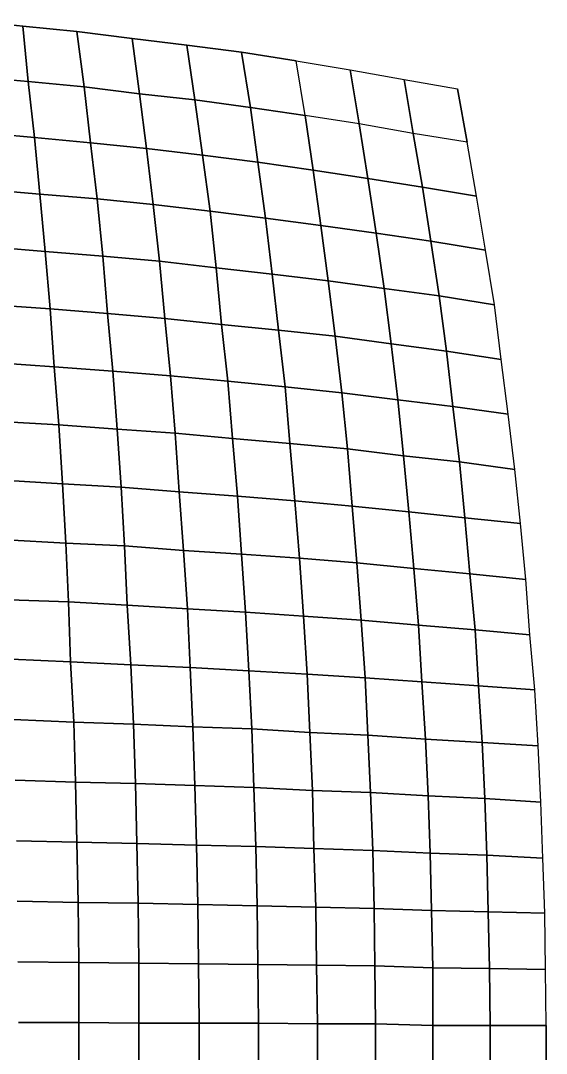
# Model space of a CAD drawing. Extents: x -15.4 to 15.4, y -15.4 to 15.4.
# Drawn here: x 7.73 to 15.42, y 0 to 15.12 of the extents above; entities that cross this region are included whole.
import ezdxf

# ---------------------------------------------------------------- set-up
doc = ezdxf.new("R2010")
doc.units = 0

msp = doc.modelspace()

# ---------------------------------------------------------------- linework, layer by layer
at = {"layer": 'Polylines'}
for p, q in [((7.76, 15.04, 30.64), (6.94, 15.12, 30.79)), ((6.94, 15.12, 30.79), (7.76, 15.04, 30.64)), ((8.55, 14.96, 30.46), (7.76, 15.04, 30.64)), ((7.76, 15.04, 30.64), (7.84, 14.23, 31)), ((7.84, 14.23, 31), (7.76, 15.04, 30.64)), ((7.76, 15.04, 30.64), (7.84, 14.23, 31)), ((7.76, 15.04, 30.64), (8.55, 14.96, 30.46)), ((9.36, 14.86, 30.27), (8.55, 14.96, 30.46)), ((8.55, 14.96, 30.46), (8.66, 14.15, 30.82)), ((8.66, 14.15, 30.82), (8.55, 14.96, 30.46)), ((8.66, 14.15, 30.82), (8.55, 14.96, 30.46)), ((8.55, 14.96, 30.46), (9.36, 14.86, 30.27)), ((10.16, 14.76, 30.06), (9.36, 14.86, 30.27)), ((9.36, 14.86, 30.27), (9.47, 14.05, 30.62)), ((9.47, 14.05, 30.62), (9.36, 14.86, 30.27)), ((9.36, 14.86, 30.27), (9.47, 14.05, 30.62)), ((9.36, 14.86, 30.27), (10.16, 14.76, 30.06)), ((10.96, 14.66, 29.84), (10.16, 14.76, 30.06)), ((10.16, 14.76, 30.06), (10.28, 13.96, 30.4)), ((10.28, 13.96, 30.4), (10.16, 14.76, 30.06)), ((10.28, 13.96, 30.4), (10.16, 14.76, 30.06)), ((10.16, 14.76, 30.06), (10.96, 14.66, 29.84)), ((11.76, 14.53, 29.6), (10.96, 14.66, 29.84)), ((10.96, 14.66, 29.84), (11.09, 13.85, 30.17)), ((11.09, 13.85, 30.17), (10.96, 14.66, 29.84)), ((10.96, 14.66, 29.84), (11.09, 13.85, 30.17)), ((10.96, 14.66, 29.84), (11.76, 14.53, 29.6)), ((11.89, 13.73, 29.91), (11.76, 14.53, 29.6)), ((11.76, 14.53, 29.6), (12.55, 14.4, 29.33)), ((11.89, 13.73, 29.91), (11.76, 14.53, 29.6)), ((11.89, 13.73, 29.91), (11.76, 14.53, 29.6)), ((11.76, 14.53, 29.6), (12.55, 14.4, 29.33)), ((12.68, 13.61, 29.65), (12.55, 14.4, 29.33)), ((12.55, 14.4, 29.33), (13.34, 14.26, 29.04)), ((12.55, 14.4, 29.33), (12.68, 13.61, 29.65)), ((12.55, 14.4, 29.33), (12.68, 13.61, 29.65)), ((12.55, 14.4, 29.33), (13.34, 14.26, 29.04)), ((7.02, 14.3, 31.16), (7.84, 14.23, 31)), ((7.84, 14.23, 31), (7.02, 14.3, 31.16)), ((7.84, 14.23, 31), (7.02, 14.3, 31.16)), ((7.84, 14.23, 31), (8.66, 14.15, 30.82)), ((7.93, 13.41, 31.34), (7.84, 14.23, 31)), ((8.66, 14.15, 30.82), (7.84, 14.23, 31)), ((7.84, 14.23, 31), (7.93, 13.41, 31.34)), ((7.84, 14.23, 31), (7.93, 13.41, 31.34)), ((8.66, 14.15, 30.82), (7.84, 14.23, 31)), ((13.47, 13.47, 29.36), (13.34, 14.26, 29.04)), ((13.34, 14.26, 29.04), (14.12, 14.12, 28.75)), ((13.34, 14.26, 29.04), (13.47, 13.47, 29.36)), ((13.34, 14.26, 29.04), (13.47, 13.47, 29.36)), ((13.34, 14.26, 29.04), (14.12, 14.12, 28.75)), ((8.66, 14.15, 30.82), (9.47, 14.05, 30.62)), ((8.75, 13.33, 31.16), (8.66, 14.15, 30.82)), ((9.47, 14.05, 30.62), (8.66, 14.15, 30.82)), ((8.66, 14.15, 30.82), (8.75, 13.33, 31.16)), ((8.75, 13.33, 31.16), (8.66, 14.15, 30.82)), ((9.47, 14.05, 30.62), (8.66, 14.15, 30.82)), ((14.12, 14.12, 28.75), (14.26, 13.34, 29.04)), ((14.26, 13.34, 29.04), (14.12, 14.12, 28.75)), ((9.47, 14.05, 30.62), (10.28, 13.96, 30.4)), ((9.57, 13.25, 30.96), (9.47, 14.05, 30.62)), ((10.28, 13.96, 30.4), (9.47, 14.05, 30.62)), ((9.47, 14.05, 30.62), (9.57, 13.25, 30.96)), ((9.47, 14.05, 30.62), (9.57, 13.25, 30.96)), ((10.28, 13.96, 30.4), (9.47, 14.05, 30.62)), ((10.28, 13.96, 30.4), (11.09, 13.85, 30.17)), ((10.39, 13.15, 30.73), (10.28, 13.96, 30.4)), ((11.09, 13.85, 30.17), (10.28, 13.96, 30.4)), ((10.28, 13.96, 30.4), (10.39, 13.15, 30.73)), ((10.39, 13.15, 30.73), (10.28, 13.96, 30.4)), ((11.09, 13.85, 30.17), (10.28, 13.96, 30.4)), ((11.09, 13.85, 30.17), (11.89, 13.73, 29.91)), ((11.2, 13.05, 30.49), (11.09, 13.85, 30.17)), ((11.89, 13.73, 29.91), (11.09, 13.85, 30.17)), ((11.09, 13.85, 30.17), (11.2, 13.05, 30.49)), ((11.09, 13.85, 30.17), (11.2, 13.05, 30.49)), ((11.89, 13.73, 29.91), (11.09, 13.85, 30.17)), ((12.68, 13.61, 29.65), (11.89, 13.73, 29.91)), ((12.01, 12.93, 30.22), (11.89, 13.73, 29.91)), ((12.68, 13.61, 29.65), (11.89, 13.73, 29.91)), ((11.89, 13.73, 29.91), (12.01, 12.93, 30.22)), ((12.01, 12.93, 30.22), (11.89, 13.73, 29.91)), ((12.68, 13.61, 29.65), (11.89, 13.73, 29.91)), ((13.47, 13.47, 29.36), (12.68, 13.61, 29.65)), ((12.81, 12.81, 29.94), (12.68, 13.61, 29.65)), ((13.47, 13.47, 29.36), (12.68, 13.61, 29.65)), ((12.68, 13.61, 29.65), (12.81, 12.81, 29.94)), ((12.68, 13.61, 29.65), (12.81, 12.81, 29.94)), ((13.47, 13.47, 29.36), (12.68, 13.61, 29.65)), ((7.1, 13.48, 31.51), (7.93, 13.41, 31.34)), ((7.93, 13.41, 31.34), (7.1, 13.48, 31.51)), ((7.93, 13.41, 31.34), (7.1, 13.48, 31.51)), ((14.26, 13.34, 29.04), (13.47, 13.47, 29.36)), ((13.61, 12.68, 29.65), (13.47, 13.47, 29.36)), ((14.26, 13.34, 29.04), (13.47, 13.47, 29.36)), ((13.47, 13.47, 29.36), (13.61, 12.68, 29.65)), ((13.47, 13.47, 29.36), (13.61, 12.68, 29.65)), ((14.26, 13.34, 29.04), (13.47, 13.47, 29.36)), ((7.93, 13.41, 31.34), (8.75, 13.33, 31.16)), ((8.75, 13.33, 31.16), (7.93, 13.41, 31.34)), ((7.93, 13.41, 31.34), (8.01, 12.58, 31.66)), ((8.01, 12.58, 31.66), (7.93, 13.41, 31.34)), ((7.93, 13.41, 31.34), (8.01, 12.58, 31.66)), ((8.75, 13.33, 31.16), (7.93, 13.41, 31.34)), ((8.75, 13.33, 31.16), (9.57, 13.25, 30.96)), ((9.57, 13.25, 30.96), (8.75, 13.33, 31.16)), ((8.75, 13.33, 31.16), (8.85, 12.51, 31.47)), ((8.85, 12.51, 31.47), (8.75, 13.33, 31.16)), ((8.85, 12.51, 31.47), (8.75, 13.33, 31.16)), ((9.57, 13.25, 30.96), (8.75, 13.33, 31.16)), ((14.4, 12.55, 29.33), (14.26, 13.34, 29.04)), ((14.4, 12.55, 29.33), (14.26, 13.34, 29.04)), ((9.57, 13.25, 30.96), (10.39, 13.15, 30.73)), ((10.39, 13.15, 30.73), (9.57, 13.25, 30.96)), ((9.57, 13.25, 30.96), (9.67, 12.43, 31.26)), ((9.67, 12.43, 31.26), (9.57, 13.25, 30.96)), ((9.57, 13.25, 30.96), (9.67, 12.43, 31.26)), ((10.39, 13.15, 30.73), (9.57, 13.25, 30.96)), ((10.39, 13.15, 30.73), (11.2, 13.05, 30.49)), ((11.2, 13.05, 30.49), (10.39, 13.15, 30.73)), ((10.39, 13.15, 30.73), (10.5, 12.33, 31.03)), ((10.5, 12.33, 31.03), (10.39, 13.15, 30.73)), ((10.5, 12.33, 31.03), (10.39, 13.15, 30.73)), ((11.2, 13.05, 30.49), (10.39, 13.15, 30.73)), ((11.2, 13.05, 30.49), (12.01, 12.93, 30.22)), ((12.01, 12.93, 30.22), (11.2, 13.05, 30.49)), ((11.2, 13.05, 30.49), (11.31, 12.23, 30.78)), ((11.31, 12.23, 30.78), (11.2, 13.05, 30.49)), ((11.2, 13.05, 30.49), (11.31, 12.23, 30.78)), ((12.01, 12.93, 30.22), (11.2, 13.05, 30.49)), ((12.01, 12.93, 30.22), (12.81, 12.81, 29.94)), ((12.81, 12.81, 29.94), (12.01, 12.93, 30.22)), ((12.01, 12.93, 30.22), (12.12, 12.12, 30.52)), ((12.12, 12.12, 30.52), (12.01, 12.93, 30.22)), ((12.12, 12.12, 30.52), (12.01, 12.93, 30.22)), ((12.81, 12.81, 29.94), (12.01, 12.93, 30.22)), ((12.81, 12.81, 29.94), (13.61, 12.68, 29.65)), ((13.61, 12.68, 29.65), (12.81, 12.81, 29.94)), ((12.81, 12.81, 29.94), (12.93, 12.01, 30.22)), ((12.93, 12.01, 30.22), (12.81, 12.81, 29.94)), ((12.81, 12.81, 29.94), (12.93, 12.01, 30.22)), ((13.61, 12.68, 29.65), (12.81, 12.81, 29.94)), ((7.18, 12.65, 31.84), (8.01, 12.58, 31.66)), ((8.01, 12.58, 31.66), (7.18, 12.65, 31.84)), ((7.18, 12.65, 31.84), (8.01, 12.58, 31.66)), ((8.01, 12.58, 31.66), (8.85, 12.51, 31.47)), ((8.09, 11.74, 31.96), (8.01, 12.58, 31.66)), ((8.85, 12.51, 31.47), (8.01, 12.58, 31.66)), ((8.01, 12.58, 31.66), (8.09, 11.74, 31.96)), ((8.01, 12.58, 31.66), (8.09, 11.74, 31.96)), ((8.01, 12.58, 31.66), (8.85, 12.51, 31.47)), ((13.61, 12.68, 29.65), (14.4, 12.55, 29.33)), ((14.4, 12.55, 29.33), (13.61, 12.68, 29.65)), ((13.61, 12.68, 29.65), (13.73, 11.89, 29.91)), ((13.73, 11.89, 29.91), (13.61, 12.68, 29.65)), ((13.61, 12.68, 29.65), (13.73, 11.89, 29.91)), ((14.4, 12.55, 29.33), (13.61, 12.68, 29.65)), ((14.53, 11.76, 29.6), (14.4, 12.55, 29.33)), ((14.53, 11.76, 29.6), (14.4, 12.55, 29.33)), ((8.85, 12.51, 31.47), (9.67, 12.43, 31.26)), ((8.93, 11.67, 31.77), (8.85, 12.51, 31.47)), ((9.67, 12.43, 31.26), (8.85, 12.51, 31.47)), ((8.85, 12.51, 31.47), (8.93, 11.67, 31.77)), ((8.93, 11.67, 31.77), (8.85, 12.51, 31.47)), ((8.85, 12.51, 31.47), (9.67, 12.43, 31.26)), ((9.67, 12.43, 31.26), (10.5, 12.33, 31.03)), ((9.76, 11.6, 31.55), (9.67, 12.43, 31.26)), ((10.5, 12.33, 31.03), (9.67, 12.43, 31.26)), ((9.67, 12.43, 31.26), (9.76, 11.6, 31.55)), ((9.67, 12.43, 31.26), (9.76, 11.6, 31.55)), ((9.67, 12.43, 31.26), (10.5, 12.33, 31.03)), ((10.5, 12.33, 31.03), (11.31, 12.23, 30.78)), ((10.59, 11.5, 31.31), (10.5, 12.33, 31.03)), ((11.31, 12.23, 30.78), (10.5, 12.33, 31.03)), ((10.5, 12.33, 31.03), (10.59, 11.5, 31.31)), ((10.59, 11.5, 31.31), (10.5, 12.33, 31.03)), ((10.5, 12.33, 31.03), (11.31, 12.23, 30.78)), ((11.31, 12.23, 30.78), (12.12, 12.12, 30.52)), ((11.41, 11.41, 31.06), (11.31, 12.23, 30.78)), ((12.12, 12.12, 30.52), (11.31, 12.23, 30.78)), ((11.31, 12.23, 30.78), (11.41, 11.41, 31.06)), ((11.31, 12.23, 30.78), (11.41, 11.41, 31.06)), ((11.31, 12.23, 30.78), (12.12, 12.12, 30.52)), ((12.12, 12.12, 30.52), (12.93, 12.01, 30.22)), ((12.23, 11.31, 30.78), (12.12, 12.12, 30.52)), ((12.93, 12.01, 30.22), (12.12, 12.12, 30.52)), ((12.12, 12.12, 30.52), (12.23, 11.31, 30.78)), ((12.23, 11.31, 30.78), (12.12, 12.12, 30.52)), ((12.12, 12.12, 30.52), (12.93, 12.01, 30.22)), ((12.93, 12.01, 30.22), (13.73, 11.89, 29.91)), ((13.05, 11.2, 30.49), (12.93, 12.01, 30.22)), ((13.73, 11.89, 29.91), (12.93, 12.01, 30.22)), ((12.93, 12.01, 30.22), (13.05, 11.2, 30.49)), ((12.93, 12.01, 30.22), (13.05, 11.2, 30.49)), ((12.93, 12.01, 30.22), (13.73, 11.89, 29.91)), ((7.25, 11.81, 32.14), (8.09, 11.74, 31.96)), ((8.09, 11.74, 31.96), (7.25, 11.81, 32.14)), ((8.09, 11.74, 31.96), (7.25, 11.81, 32.14)), ((13.73, 11.89, 29.91), (14.53, 11.76, 29.6)), ((13.85, 11.09, 30.17), (13.73, 11.89, 29.91)), ((14.53, 11.76, 29.6), (13.73, 11.89, 29.91)), ((13.73, 11.89, 29.91), (13.85, 11.09, 30.17)), ((13.73, 11.89, 29.91), (13.85, 11.09, 30.17)), ((13.73, 11.89, 29.91), (14.53, 11.76, 29.6)), ((8.09, 11.74, 31.96), (8.93, 11.67, 31.77)), ((8.93, 11.67, 31.77), (8.09, 11.74, 31.96)), ((8.09, 11.74, 31.96), (8.16, 10.9, 32.25)), ((8.16, 10.9, 32.25), (8.09, 11.74, 31.96)), ((8.09, 11.74, 31.96), (8.16, 10.9, 32.25)), ((8.93, 11.67, 31.77), (8.09, 11.74, 31.96)), ((8.93, 11.67, 31.77), (9.76, 11.6, 31.55)), ((9.76, 11.6, 31.55), (8.93, 11.67, 31.77)), ((8.93, 11.67, 31.77), (9, 10.83, 32.04)), ((9, 10.83, 32.04), (8.93, 11.67, 31.77)), ((9, 10.83, 32.04), (8.93, 11.67, 31.77)), ((9.76, 11.6, 31.55), (8.93, 11.67, 31.77)), ((14.66, 10.96, 29.84), (14.53, 11.76, 29.6)), ((14.66, 10.96, 29.84), (14.53, 11.76, 29.6)), ((9.76, 11.6, 31.55), (10.59, 11.5, 31.31)), ((10.59, 11.5, 31.31), (9.76, 11.6, 31.55)), ((9.76, 11.6, 31.55), (9.84, 10.76, 31.82)), ((9.84, 10.76, 31.82), (9.76, 11.6, 31.55)), ((9.76, 11.6, 31.55), (9.84, 10.76, 31.82)), ((10.59, 11.5, 31.31), (9.76, 11.6, 31.55)), ((10.59, 11.5, 31.31), (11.41, 11.41, 31.06)), ((11.41, 11.41, 31.06), (10.59, 11.5, 31.31)), ((10.59, 11.5, 31.31), (10.67, 10.67, 31.57)), ((10.67, 10.67, 31.57), (10.59, 11.5, 31.31)), ((10.67, 10.67, 31.57), (10.59, 11.5, 31.31)), ((11.41, 11.41, 31.06), (10.59, 11.5, 31.31)), ((11.41, 11.41, 31.06), (12.23, 11.31, 30.78)), ((12.23, 11.31, 30.78), (11.41, 11.41, 31.06)), ((11.41, 11.41, 31.06), (11.5, 10.59, 31.31)), ((11.5, 10.59, 31.31), (11.41, 11.41, 31.06)), ((11.41, 11.41, 31.06), (11.5, 10.59, 31.31)), ((12.23, 11.31, 30.78), (11.41, 11.41, 31.06)), ((12.23, 11.31, 30.78), (13.05, 11.2, 30.49)), ((13.05, 11.2, 30.49), (12.23, 11.31, 30.78)), ((12.23, 11.31, 30.78), (12.33, 10.5, 31.03)), ((12.33, 10.5, 31.03), (12.23, 11.31, 30.78)), ((12.33, 10.5, 31.03), (12.23, 11.31, 30.78)), ((13.05, 11.2, 30.49), (12.23, 11.31, 30.78)), ((13.05, 11.2, 30.49), (13.85, 11.09, 30.17)), ((13.85, 11.09, 30.17), (13.05, 11.2, 30.49)), ((13.05, 11.2, 30.49), (13.15, 10.39, 30.73)), ((13.15, 10.39, 30.73), (13.05, 11.2, 30.49)), ((13.05, 11.2, 30.49), (13.15, 10.39, 30.73)), ((13.85, 11.09, 30.17), (13.05, 11.2, 30.49)), ((13.85, 11.09, 30.17), (14.66, 10.96, 29.84)), ((14.66, 10.96, 29.84), (13.85, 11.09, 30.17)), ((13.85, 11.09, 30.17), (13.96, 10.28, 30.4)), ((13.96, 10.28, 30.4), (13.85, 11.09, 30.17)), ((13.85, 11.09, 30.17), (13.96, 10.28, 30.4)), ((14.66, 10.96, 29.84), (13.85, 11.09, 30.17)), ((7.31, 10.96, 32.42), (8.16, 10.9, 32.25)), ((8.16, 10.9, 32.25), (7.31, 10.96, 32.42)), ((7.31, 10.96, 32.42), (8.16, 10.9, 32.25)), ((8.16, 10.9, 32.25), (9, 10.83, 32.04)), ((9, 10.83, 32.04), (8.16, 10.9, 32.25)), ((8.16, 10.9, 32.25), (8.22, 10.05, 32.5)), ((8.22, 10.05, 32.5), (8.16, 10.9, 32.25)), ((8.16, 10.9, 32.25), (8.22, 10.05, 32.5)), ((8.16, 10.9, 32.25), (9, 10.83, 32.04)), ((14.76, 10.16, 30.06), (14.66, 10.96, 29.84)), ((14.76, 10.16, 30.06), (14.66, 10.96, 29.84)), ((9, 10.83, 32.04), (9.84, 10.76, 31.82)), ((9.84, 10.76, 31.82), (9, 10.83, 32.04)), ((9, 10.83, 32.04), (9.08, 9.99, 32.3)), ((9.08, 9.99, 32.3), (9, 10.83, 32.04)), ((9.08, 9.99, 32.3), (9, 10.83, 32.04)), ((9, 10.83, 32.04), (9.84, 10.76, 31.82)), ((9.84, 10.76, 31.82), (10.67, 10.67, 31.57)), ((10.67, 10.67, 31.57), (9.84, 10.76, 31.82)), ((9.84, 10.76, 31.82), (9.92, 9.92, 32.06)), ((9.92, 9.92, 32.06), (9.84, 10.76, 31.82)), ((9.84, 10.76, 31.82), (9.92, 9.92, 32.06)), ((9.84, 10.76, 31.82), (10.67, 10.67, 31.57)), ((10.67, 10.67, 31.57), (11.5, 10.59, 31.31)), ((11.5, 10.59, 31.31), (10.67, 10.67, 31.57)), ((10.67, 10.67, 31.57), (10.76, 9.84, 31.82)), ((10.76, 9.84, 31.82), (10.67, 10.67, 31.57)), ((10.76, 9.84, 31.82), (10.67, 10.67, 31.57)), ((10.67, 10.67, 31.57), (11.5, 10.59, 31.31)), ((11.5, 10.59, 31.31), (12.33, 10.5, 31.03)), ((12.33, 10.5, 31.03), (11.5, 10.59, 31.31)), ((11.5, 10.59, 31.31), (11.6, 9.76, 31.55)), ((11.6, 9.76, 31.55), (11.5, 10.59, 31.31)), ((11.5, 10.59, 31.31), (11.6, 9.76, 31.55)), ((11.5, 10.59, 31.31), (12.33, 10.5, 31.03)), ((12.33, 10.5, 31.03), (13.15, 10.39, 30.73)), ((13.15, 10.39, 30.73), (12.33, 10.5, 31.03)), ((12.33, 10.5, 31.03), (12.43, 9.67, 31.26)), ((12.43, 9.67, 31.26), (12.33, 10.5, 31.03)), ((12.43, 9.67, 31.26), (12.33, 10.5, 31.03)), ((12.33, 10.5, 31.03), (13.15, 10.39, 30.73)), ((13.15, 10.39, 30.73), (13.96, 10.28, 30.4)), ((13.96, 10.28, 30.4), (13.15, 10.39, 30.73)), ((13.15, 10.39, 30.73), (13.25, 9.57, 30.96)), ((13.25, 9.57, 30.96), (13.15, 10.39, 30.73)), ((13.15, 10.39, 30.73), (13.25, 9.57, 30.96)), ((13.15, 10.39, 30.73), (13.96, 10.28, 30.4)), ((13.96, 10.28, 30.4), (14.76, 10.16, 30.06)), ((14.76, 10.16, 30.06), (13.96, 10.28, 30.4)), ((13.96, 10.28, 30.4), (14.05, 9.47, 30.62)), ((14.05, 9.47, 30.62), (13.96, 10.28, 30.4)), ((13.96, 10.28, 30.4), (14.05, 9.47, 30.62)), ((13.96, 10.28, 30.4), (14.76, 10.16, 30.06)), ((14.86, 9.36, 30.27), (14.76, 10.16, 30.06)), ((14.86, 9.36, 30.27), (14.76, 10.16, 30.06)), ((7.36, 10.11, 32.69), (8.22, 10.05, 32.5)), ((8.22, 10.05, 32.5), (7.36, 10.11, 32.69)), ((8.22, 10.05, 32.5), (7.36, 10.11, 32.69)), ((8.22, 10.05, 32.5), (9.08, 9.99, 32.3)), ((8.29, 9.2, 32.74), (8.22, 10.05, 32.5)), ((9.08, 9.99, 32.3), (8.22, 10.05, 32.5)), ((8.22, 10.05, 32.5), (8.29, 9.2, 32.74)), ((8.22, 10.05, 32.5), (8.29, 9.2, 32.74)), ((9.08, 9.99, 32.3), (8.22, 10.05, 32.5)), ((9.08, 9.99, 32.3), (9.92, 9.92, 32.06)), ((9.14, 9.14, 32.52), (9.08, 9.99, 32.3)), ((9.92, 9.92, 32.06), (9.08, 9.99, 32.3)), ((9.08, 9.99, 32.3), (9.14, 9.14, 32.52)), ((9.14, 9.14, 32.52), (9.08, 9.99, 32.3)), ((9.92, 9.92, 32.06), (9.08, 9.99, 32.3)), ((9.92, 9.92, 32.06), (10.76, 9.84, 31.82)), ((9.99, 9.08, 32.3), (9.92, 9.92, 32.06)), ((10.76, 9.84, 31.82), (9.92, 9.92, 32.06)), ((9.92, 9.92, 32.06), (9.99, 9.08, 32.3)), ((9.92, 9.92, 32.06), (9.99, 9.08, 32.3)), ((10.76, 9.84, 31.82), (9.92, 9.92, 32.06)), ((10.76, 9.84, 31.82), (11.6, 9.76, 31.55)), ((10.83, 9, 32.04), (10.76, 9.84, 31.82)), ((11.6, 9.76, 31.55), (10.76, 9.84, 31.82)), ((10.76, 9.84, 31.82), (10.83, 9, 32.04)), ((10.83, 9, 32.04), (10.76, 9.84, 31.82)), ((11.6, 9.76, 31.55), (10.76, 9.84, 31.82)), ((11.6, 9.76, 31.55), (12.43, 9.67, 31.26)), ((11.67, 8.93, 31.77), (11.6, 9.76, 31.55)), ((12.43, 9.67, 31.26), (11.6, 9.76, 31.55)), ((11.6, 9.76, 31.55), (11.67, 8.93, 31.77)), ((11.6, 9.76, 31.55), (11.67, 8.93, 31.77)), ((12.43, 9.67, 31.26), (11.6, 9.76, 31.55)), ((12.43, 9.67, 31.26), (13.25, 9.57, 30.96)), ((12.51, 8.85, 31.47), (12.43, 9.67, 31.26)), ((13.25, 9.57, 30.96), (12.43, 9.67, 31.26)), ((12.43, 9.67, 31.26), (12.51, 8.85, 31.47)), ((12.51, 8.85, 31.47), (12.43, 9.67, 31.26)), ((13.25, 9.57, 30.96), (12.43, 9.67, 31.26)), ((13.25, 9.57, 30.96), (14.05, 9.47, 30.62)), ((13.33, 8.75, 31.16), (13.25, 9.57, 30.96)), ((14.05, 9.47, 30.62), (13.25, 9.57, 30.96)), ((13.25, 9.57, 30.96), (13.33, 8.75, 31.16)), ((13.25, 9.57, 30.96), (13.33, 8.75, 31.16)), ((14.05, 9.47, 30.62), (13.25, 9.57, 30.96)), ((14.05, 9.47, 30.62), (14.86, 9.36, 30.27)), ((14.15, 8.66, 30.82), (14.05, 9.47, 30.62)), ((14.86, 9.36, 30.27), (14.05, 9.47, 30.62)), ((14.05, 9.47, 30.62), (14.15, 8.66, 30.82)), ((14.05, 9.47, 30.62), (14.15, 8.66, 30.82)), ((14.86, 9.36, 30.27), (14.05, 9.47, 30.62)), ((7.43, 9.25, 32.92), (8.29, 9.2, 32.74)), ((8.29, 9.2, 32.74), (7.43, 9.25, 32.92)), ((7.43, 9.25, 32.92), (8.29, 9.2, 32.74)), ((14.96, 8.55, 30.46), (14.86, 9.36, 30.27)), ((14.96, 8.55, 30.46), (14.86, 9.36, 30.27)), ((8.29, 9.2, 32.74), (9.14, 9.14, 32.52)), ((9.14, 9.14, 32.52), (8.29, 9.2, 32.74)), ((8.29, 9.2, 32.74), (8.34, 8.34, 32.96)), ((8.34, 8.34, 32.96), (8.29, 9.2, 32.74)), ((8.29, 9.2, 32.74), (8.34, 8.34, 32.96)), ((8.29, 9.2, 32.74), (9.14, 9.14, 32.52)), ((9.14, 9.14, 32.52), (9.99, 9.08, 32.3)), ((9.99, 9.08, 32.3), (9.14, 9.14, 32.52)), ((9.14, 9.14, 32.52), (9.2, 8.29, 32.74)), ((9.2, 8.29, 32.74), (9.14, 9.14, 32.52)), ((9.2, 8.29, 32.74), (9.14, 9.14, 32.52)), ((9.14, 9.14, 32.52), (9.99, 9.08, 32.3)), ((9.99, 9.08, 32.3), (10.83, 9, 32.04)), ((10.83, 9, 32.04), (9.99, 9.08, 32.3)), ((9.99, 9.08, 32.3), (10.05, 8.22, 32.5)), ((10.05, 8.22, 32.5), (9.99, 9.08, 32.3)), ((9.99, 9.08, 32.3), (10.05, 8.22, 32.5)), ((9.99, 9.08, 32.3), (10.83, 9, 32.04)), ((10.83, 9, 32.04), (11.67, 8.93, 31.77)), ((11.67, 8.93, 31.77), (10.83, 9, 32.04)), ((10.83, 9, 32.04), (10.9, 8.16, 32.25)), ((10.9, 8.16, 32.25), (10.83, 9, 32.04)), ((10.9, 8.16, 32.25), (10.83, 9, 32.04)), ((10.83, 9, 32.04), (11.67, 8.93, 31.77)), ((11.67, 8.93, 31.77), (12.51, 8.85, 31.47)), ((12.51, 8.85, 31.47), (11.67, 8.93, 31.77)), ((11.67, 8.93, 31.77), (11.74, 8.09, 31.96)), ((11.74, 8.09, 31.96), (11.67, 8.93, 31.77)), ((11.67, 8.93, 31.77), (11.74, 8.09, 31.96)), ((11.67, 8.93, 31.77), (12.51, 8.85, 31.47)), ((12.51, 8.85, 31.47), (13.33, 8.75, 31.16)), ((13.33, 8.75, 31.16), (12.51, 8.85, 31.47)), ((12.51, 8.85, 31.47), (12.58, 8.01, 31.66)), ((12.58, 8.01, 31.66), (12.51, 8.85, 31.47)), ((12.58, 8.01, 31.66), (12.51, 8.85, 31.47)), ((12.51, 8.85, 31.47), (13.33, 8.75, 31.16)), ((13.33, 8.75, 31.16), (14.15, 8.66, 30.82)), ((14.15, 8.66, 30.82), (13.33, 8.75, 31.16)), ((13.33, 8.75, 31.16), (13.41, 7.93, 31.34)), ((13.41, 7.93, 31.34), (13.33, 8.75, 31.16)), ((13.33, 8.75, 31.16), (13.41, 7.93, 31.34)), ((13.33, 8.75, 31.16), (14.15, 8.66, 30.82)), ((14.15, 8.66, 30.82), (14.96, 8.55, 30.46)), ((14.96, 8.55, 30.46), (14.15, 8.66, 30.82)), ((14.15, 8.66, 30.82), (14.23, 7.84, 31)), ((14.23, 7.84, 31), (14.15, 8.66, 30.82)), ((14.15, 8.66, 30.82), (14.23, 7.84, 31)), ((14.15, 8.66, 30.82), (14.96, 8.55, 30.46)), ((15.04, 7.76, 30.64), (14.96, 8.55, 30.46)), ((15.04, 7.76, 30.64), (14.96, 8.55, 30.46)), ((7.47, 8.39, 33.15), (8.34, 8.34, 32.96)), ((8.34, 8.34, 32.96), (7.47, 8.39, 33.15)), ((8.34, 8.34, 32.96), (7.47, 8.39, 33.15)), ((8.34, 8.34, 32.96), (9.2, 8.29, 32.74)), ((8.39, 7.47, 33.15), (8.34, 8.34, 32.96)), ((9.2, 8.29, 32.74), (8.34, 8.34, 32.96)), ((8.34, 8.34, 32.96), (8.39, 7.47, 33.15)), ((8.34, 8.34, 32.96), (8.39, 7.47, 33.15)), ((9.2, 8.29, 32.74), (8.34, 8.34, 32.96)), ((9.2, 8.29, 32.74), (10.05, 8.22, 32.5)), ((9.25, 7.43, 32.92), (9.2, 8.29, 32.74)), ((10.05, 8.22, 32.5), (9.2, 8.29, 32.74)), ((9.2, 8.29, 32.74), (9.25, 7.43, 32.92)), ((9.25, 7.43, 32.92), (9.2, 8.29, 32.74)), ((10.05, 8.22, 32.5), (9.2, 8.29, 32.74)), ((10.05, 8.22, 32.5), (10.9, 8.16, 32.25)), ((10.11, 7.36, 32.69), (10.05, 8.22, 32.5)), ((10.9, 8.16, 32.25), (10.05, 8.22, 32.5)), ((10.05, 8.22, 32.5), (10.11, 7.36, 32.69)), ((10.05, 8.22, 32.5), (10.11, 7.36, 32.69)), ((10.9, 8.16, 32.25), (10.05, 8.22, 32.5)), ((10.9, 8.16, 32.25), (11.74, 8.09, 31.96)), ((10.96, 7.31, 32.42), (10.9, 8.16, 32.25)), ((11.74, 8.09, 31.96), (10.9, 8.16, 32.25)), ((10.9, 8.16, 32.25), (10.96, 7.31, 32.42)), ((10.96, 7.31, 32.42), (10.9, 8.16, 32.25)), ((11.74, 8.09, 31.96), (10.9, 8.16, 32.25)), ((11.74, 8.09, 31.96), (12.58, 8.01, 31.66)), ((11.81, 7.25, 32.14), (11.74, 8.09, 31.96)), ((12.58, 8.01, 31.66), (11.74, 8.09, 31.96)), ((11.74, 8.09, 31.96), (11.81, 7.25, 32.14)), ((11.74, 8.09, 31.96), (11.81, 7.25, 32.14)), ((12.58, 8.01, 31.66), (11.74, 8.09, 31.96)), ((12.58, 8.01, 31.66), (13.41, 7.93, 31.34)), ((12.65, 7.18, 31.84), (12.58, 8.01, 31.66)), ((13.41, 7.93, 31.34), (12.58, 8.01, 31.66)), ((12.58, 8.01, 31.66), (12.65, 7.18, 31.84)), ((12.65, 7.18, 31.84), (12.58, 8.01, 31.66)), ((13.41, 7.93, 31.34), (12.58, 8.01, 31.66)), ((13.41, 7.93, 31.34), (14.23, 7.84, 31)), ((13.48, 7.1, 31.51), (13.41, 7.93, 31.34)), ((14.23, 7.84, 31), (13.41, 7.93, 31.34)), ((13.41, 7.93, 31.34), (13.48, 7.1, 31.51)), ((13.41, 7.93, 31.34), (13.48, 7.1, 31.51)), ((14.23, 7.84, 31), (13.41, 7.93, 31.34)), ((14.23, 7.84, 31), (15.04, 7.76, 30.64)), ((14.3, 7.02, 31.16), (14.23, 7.84, 31)), ((15.04, 7.76, 30.64), (14.23, 7.84, 31)), ((14.23, 7.84, 31), (14.3, 7.02, 31.16)), ((14.23, 7.84, 31), (14.3, 7.02, 31.16)), ((15.04, 7.76, 30.64), (14.23, 7.84, 31)), ((15.12, 6.94, 30.79), (15.04, 7.76, 30.64)), ((15.12, 6.94, 30.79), (15.04, 7.76, 30.64)), ((7.52, 7.52, 33.35), (8.39, 7.47, 33.15)), ((8.39, 7.47, 33.15), (7.52, 7.52, 33.35)), ((7.52, 7.52, 33.35), (8.39, 7.47, 33.15)), ((8.39, 7.47, 33.15), (9.25, 7.43, 32.92)), ((9.25, 7.43, 32.92), (8.39, 7.47, 33.15)), ((8.39, 7.47, 33.15), (8.43, 6.61, 33.32)), ((8.43, 6.61, 33.32), (8.39, 7.47, 33.15)), ((8.39, 7.47, 33.15), (8.43, 6.61, 33.32)), ((8.39, 7.47, 33.15), (9.25, 7.43, 32.92)), ((9.25, 7.43, 32.92), (10.11, 7.36, 32.69)), ((10.11, 7.36, 32.69), (9.25, 7.43, 32.92)), ((9.25, 7.43, 32.92), (9.29, 6.56, 33.1)), ((9.29, 6.56, 33.1), (9.25, 7.43, 32.92)), ((9.29, 6.56, 33.1), (9.25, 7.43, 32.92)), ((9.25, 7.43, 32.92), (10.11, 7.36, 32.69)), ((10.11, 7.36, 32.69), (10.96, 7.31, 32.42)), ((10.96, 7.31, 32.42), (10.11, 7.36, 32.69)), ((10.11, 7.36, 32.69), (10.17, 6.51, 32.85)), ((10.17, 6.51, 32.85), (10.11, 7.36, 32.69)), ((10.11, 7.36, 32.69), (10.17, 6.51, 32.85)), ((10.11, 7.36, 32.69), (10.96, 7.31, 32.42)), ((10.96, 7.31, 32.42), (11.81, 7.25, 32.14)), ((11.81, 7.25, 32.14), (10.96, 7.31, 32.42)), ((10.96, 7.31, 32.42), (11.02, 6.46, 32.59)), ((11.02, 6.46, 32.59), (10.96, 7.31, 32.42)), ((11.02, 6.46, 32.59), (10.96, 7.31, 32.42)), ((10.96, 7.31, 32.42), (11.81, 7.25, 32.14)), ((11.81, 7.25, 32.14), (12.65, 7.18, 31.84)), ((12.65, 7.18, 31.84), (11.81, 7.25, 32.14)), ((11.81, 7.25, 32.14), (11.87, 6.4, 32.3)), ((11.87, 6.4, 32.3), (11.81, 7.25, 32.14)), ((11.81, 7.25, 32.14), (11.87, 6.4, 32.3)), ((11.81, 7.25, 32.14), (12.65, 7.18, 31.84)), ((12.65, 7.18, 31.84), (13.48, 7.1, 31.51)), ((13.48, 7.1, 31.51), (12.65, 7.18, 31.84)), ((12.65, 7.18, 31.84), (12.71, 6.34, 31.99)), ((12.71, 6.34, 31.99), (12.65, 7.18, 31.84)), ((12.71, 6.34, 31.99), (12.65, 7.18, 31.84)), ((12.65, 7.18, 31.84), (13.48, 7.1, 31.51)), ((13.48, 7.1, 31.51), (14.3, 7.02, 31.16)), ((14.3, 7.02, 31.16), (13.48, 7.1, 31.51)), ((13.48, 7.1, 31.51), (13.55, 6.27, 31.66)), ((13.55, 6.27, 31.66), (13.48, 7.1, 31.51)), ((13.48, 7.1, 31.51), (13.55, 6.27, 31.66)), ((13.48, 7.1, 31.51), (14.3, 7.02, 31.16)), ((14.3, 7.02, 31.16), (15.12, 6.94, 30.79)), ((15.12, 6.94, 30.79), (14.3, 7.02, 31.16)), ((14.3, 7.02, 31.16), (14.38, 6.2, 31.3)), ((14.38, 6.2, 31.3), (14.3, 7.02, 31.16)), ((14.3, 7.02, 31.16), (14.38, 6.2, 31.3)), ((14.3, 7.02, 31.16), (15.12, 6.94, 30.79)), ((15.18, 6.13, 30.93), (15.12, 6.94, 30.79)), ((15.18, 6.13, 30.93), (15.12, 6.94, 30.79)), ((7.56, 6.64, 33.52), (8.43, 6.61, 33.32)), ((8.43, 6.61, 33.32), (7.56, 6.64, 33.52)), ((8.43, 6.61, 33.32), (7.56, 6.64, 33.52)), ((8.43, 6.61, 33.32), (9.29, 6.56, 33.1)), ((8.46, 5.73, 33.47), (8.43, 6.61, 33.32)), ((9.29, 6.56, 33.1), (8.43, 6.61, 33.32)), ((8.43, 6.61, 33.32), (8.46, 5.73, 33.47)), ((8.43, 6.61, 33.32), (8.46, 5.73, 33.47)), ((9.29, 6.56, 33.1), (8.43, 6.61, 33.32)), ((9.29, 6.56, 33.1), (10.17, 6.51, 32.85)), ((9.34, 5.69, 33.24), (9.29, 6.56, 33.1)), ((10.17, 6.51, 32.85), (9.29, 6.56, 33.1)), ((9.29, 6.56, 33.1), (9.34, 5.69, 33.24)), ((9.34, 5.69, 33.24), (9.29, 6.56, 33.1)), ((10.17, 6.51, 32.85), (9.29, 6.56, 33.1)), ((10.17, 6.51, 32.85), (11.02, 6.46, 32.59)), ((10.21, 5.65, 33), (10.17, 6.51, 32.85)), ((11.02, 6.46, 32.59), (10.17, 6.51, 32.85)), ((10.17, 6.51, 32.85), (10.21, 5.65, 33)), ((10.17, 6.51, 32.85), (10.21, 5.65, 33)), ((11.02, 6.46, 32.59), (10.17, 6.51, 32.85)), ((11.02, 6.46, 32.59), (11.87, 6.4, 32.3)), ((11.07, 5.6, 32.73), (11.02, 6.46, 32.59)), ((11.87, 6.4, 32.3), (11.02, 6.46, 32.59)), ((11.02, 6.46, 32.59), (11.07, 5.6, 32.73)), ((11.07, 5.6, 32.73), (11.02, 6.46, 32.59)), ((11.87, 6.4, 32.3), (11.02, 6.46, 32.59)), ((11.87, 6.4, 32.3), (12.71, 6.34, 31.99)), ((11.92, 5.55, 32.44), (11.87, 6.4, 32.3)), ((12.71, 6.34, 31.99), (11.87, 6.4, 32.3)), ((11.87, 6.4, 32.3), (11.92, 5.55, 32.44)), ((11.87, 6.4, 32.3), (11.92, 5.55, 32.44)), ((12.71, 6.34, 31.99), (11.87, 6.4, 32.3)), ((12.71, 6.34, 31.99), (13.55, 6.27, 31.66)), ((12.77, 5.5, 32.12), (12.71, 6.34, 31.99)), ((13.55, 6.27, 31.66), (12.71, 6.34, 31.99)), ((12.71, 6.34, 31.99), (12.77, 5.5, 32.12)), ((12.77, 5.5, 32.12), (12.71, 6.34, 31.99)), ((13.55, 6.27, 31.66), (12.71, 6.34, 31.99)), ((13.55, 6.27, 31.66), (14.38, 6.2, 31.3)), ((13.6, 5.44, 31.78), (13.55, 6.27, 31.66)), ((14.38, 6.2, 31.3), (13.55, 6.27, 31.66)), ((13.55, 6.27, 31.66), (13.6, 5.44, 31.78)), ((13.55, 6.27, 31.66), (13.6, 5.44, 31.78)), ((14.38, 6.2, 31.3), (13.55, 6.27, 31.66)), ((14.38, 6.2, 31.3), (15.18, 6.13, 30.93)), ((14.43, 5.38, 31.43), (14.38, 6.2, 31.3)), ((15.18, 6.13, 30.93), (14.38, 6.2, 31.3)), ((14.38, 6.2, 31.3), (14.43, 5.38, 31.43)), ((14.38, 6.2, 31.3), (14.43, 5.38, 31.43)), ((15.18, 6.13, 30.93), (14.38, 6.2, 31.3)), ((15.25, 5.32, 31.05), (15.18, 6.13, 30.93)), ((15.25, 5.32, 31.05), (15.18, 6.13, 30.93)), ((7.59, 5.77, 33.67), (8.46, 5.73, 33.47)), ((8.46, 5.73, 33.47), (7.59, 5.77, 33.67)), ((7.59, 5.77, 33.67), (8.46, 5.73, 33.47)), ((8.46, 5.73, 33.47), (9.34, 5.69, 33.24)), ((9.34, 5.69, 33.24), (8.46, 5.73, 33.47)), ((8.46, 5.73, 33.47), (8.51, 4.85, 33.6)), ((8.51, 4.85, 33.6), (8.46, 5.73, 33.47)), ((8.46, 5.73, 33.47), (8.51, 4.85, 33.6)), ((8.46, 5.73, 33.47), (9.34, 5.69, 33.24)), ((9.34, 5.69, 33.24), (10.21, 5.65, 33)), ((10.21, 5.65, 33), (9.34, 5.69, 33.24)), ((9.34, 5.69, 33.24), (9.38, 4.82, 33.38)), ((9.38, 4.82, 33.38), (9.34, 5.69, 33.24)), ((9.38, 4.82, 33.38), (9.34, 5.69, 33.24)), ((9.34, 5.69, 33.24), (10.21, 5.65, 33)), ((10.21, 5.65, 33), (11.07, 5.6, 32.73)), ((11.07, 5.6, 32.73), (10.21, 5.65, 33)), ((10.21, 5.65, 33), (10.25, 4.78, 33.12)), ((10.25, 4.78, 33.12), (10.21, 5.65, 33)), ((10.21, 5.65, 33), (10.25, 4.78, 33.12)), ((10.21, 5.65, 33), (11.07, 5.6, 32.73)), ((11.07, 5.6, 32.73), (11.92, 5.55, 32.44)), ((11.92, 5.55, 32.44), (11.07, 5.6, 32.73)), ((11.07, 5.6, 32.73), (11.11, 4.75, 32.85)), ((11.11, 4.75, 32.85), (11.07, 5.6, 32.73)), ((11.11, 4.75, 32.85), (11.07, 5.6, 32.73)), ((11.07, 5.6, 32.73), (11.92, 5.55, 32.44)), ((11.92, 5.55, 32.44), (12.77, 5.5, 32.12)), ((12.77, 5.5, 32.12), (11.92, 5.55, 32.44)), ((11.92, 5.55, 32.44), (11.96, 4.7, 32.55)), ((11.96, 4.7, 32.55), (11.92, 5.55, 32.44)), ((11.92, 5.55, 32.44), (11.96, 4.7, 32.55)), ((11.92, 5.55, 32.44), (12.77, 5.5, 32.12)), ((12.77, 5.5, 32.12), (13.6, 5.44, 31.78)), ((13.6, 5.44, 31.78), (12.77, 5.5, 32.12)), ((12.77, 5.5, 32.12), (12.81, 4.66, 32.23)), ((12.81, 4.66, 32.23), (12.77, 5.5, 32.12)), ((12.81, 4.66, 32.23), (12.77, 5.5, 32.12)), ((12.77, 5.5, 32.12), (13.6, 5.44, 31.78)), ((13.6, 5.44, 31.78), (14.43, 5.38, 31.43)), ((14.43, 5.38, 31.43), (13.6, 5.44, 31.78)), ((13.6, 5.44, 31.78), (13.65, 4.6, 31.9)), ((13.65, 4.6, 31.9), (13.6, 5.44, 31.78)), ((13.6, 5.44, 31.78), (13.65, 4.6, 31.9)), ((13.6, 5.44, 31.78), (14.43, 5.38, 31.43)), ((14.43, 5.38, 31.43), (15.25, 5.32, 31.05)), ((15.25, 5.32, 31.05), (14.43, 5.38, 31.43)), ((14.43, 5.38, 31.43), (14.48, 4.55, 31.54)), ((14.48, 4.55, 31.54), (14.43, 5.38, 31.43)), ((14.43, 5.38, 31.43), (14.48, 4.55, 31.54)), ((14.43, 5.38, 31.43), (15.25, 5.32, 31.05)), ((15.3, 4.5, 31.16), (15.25, 5.32, 31.05)), ((15.3, 4.5, 31.16), (15.25, 5.32, 31.05)), ((7.62, 4.89, 33.81), (8.51, 4.85, 33.6)), ((8.51, 4.85, 33.6), (7.62, 4.89, 33.81)), ((8.51, 4.85, 33.6), (7.62, 4.89, 33.81)), ((8.51, 4.85, 33.6), (9.38, 4.82, 33.38)), ((8.53, 3.97, 33.71), (8.51, 4.85, 33.6)), ((9.38, 4.82, 33.38), (8.51, 4.85, 33.6)), ((8.51, 4.85, 33.6), (8.53, 3.97, 33.71)), ((8.51, 4.85, 33.6), (8.53, 3.97, 33.71)), ((9.38, 4.82, 33.38), (8.51, 4.85, 33.6)), ((9.38, 4.82, 33.38), (10.25, 4.78, 33.12)), ((9.41, 3.95, 33.48), (9.38, 4.82, 33.38)), ((10.25, 4.78, 33.12), (9.38, 4.82, 33.38)), ((9.38, 4.82, 33.38), (9.41, 3.95, 33.48)), ((9.41, 3.95, 33.48), (9.38, 4.82, 33.38)), ((10.25, 4.78, 33.12), (9.38, 4.82, 33.38)), ((10.25, 4.78, 33.12), (11.11, 4.75, 32.85)), ((10.28, 3.92, 33.23), (10.25, 4.78, 33.12)), ((11.11, 4.75, 32.85), (10.25, 4.78, 33.12)), ((10.25, 4.78, 33.12), (10.28, 3.92, 33.23)), ((10.25, 4.78, 33.12), (10.28, 3.92, 33.23)), ((11.11, 4.75, 32.85), (10.25, 4.78, 33.12)), ((11.11, 4.75, 32.85), (11.96, 4.7, 32.55)), ((11.14, 3.89, 32.95), (11.11, 4.75, 32.85)), ((11.96, 4.7, 32.55), (11.11, 4.75, 32.85)), ((11.11, 4.75, 32.85), (11.14, 3.89, 32.95)), ((11.14, 3.89, 32.95), (11.11, 4.75, 32.85)), ((11.96, 4.7, 32.55), (11.11, 4.75, 32.85)), ((11.96, 4.7, 32.55), (12.81, 4.66, 32.23)), ((12, 3.85, 32.66), (11.96, 4.7, 32.55)), ((12.81, 4.66, 32.23), (11.96, 4.7, 32.55)), ((11.96, 4.7, 32.55), (12, 3.85, 32.66)), ((11.96, 4.7, 32.55), (12, 3.85, 32.66)), ((12.81, 4.66, 32.23), (11.96, 4.7, 32.55)), ((12.81, 4.66, 32.23), (13.65, 4.6, 31.9)), ((12.85, 3.82, 32.34), (12.81, 4.66, 32.23)), ((13.65, 4.6, 31.9), (12.81, 4.66, 32.23)), ((12.81, 4.66, 32.23), (12.85, 3.82, 32.34)), ((12.85, 3.82, 32.34), (12.81, 4.66, 32.23)), ((13.65, 4.6, 31.9), (12.81, 4.66, 32.23)), ((13.65, 4.6, 31.9), (14.48, 4.55, 31.54)), ((13.69, 3.77, 31.99), (13.65, 4.6, 31.9)), ((14.48, 4.55, 31.54), (13.65, 4.6, 31.9)), ((13.65, 4.6, 31.9), (13.69, 3.77, 31.99)), ((13.65, 4.6, 31.9), (13.69, 3.77, 31.99)), ((14.48, 4.55, 31.54), (13.65, 4.6, 31.9)), ((14.48, 4.55, 31.54), (15.3, 4.5, 31.16)), ((14.52, 3.73, 31.63), (14.48, 4.55, 31.54)), ((15.3, 4.5, 31.16), (14.48, 4.55, 31.54)), ((14.48, 4.55, 31.54), (14.52, 3.73, 31.63)), ((14.48, 4.55, 31.54), (14.52, 3.73, 31.63)), ((15.3, 4.5, 31.16), (14.48, 4.55, 31.54)), ((15.34, 3.68, 31.24), (15.3, 4.5, 31.16)), ((15.34, 3.68, 31.24), (15.3, 4.5, 31.16)), ((7.65, 4, 33.92), (8.53, 3.97, 33.71)), ((8.53, 3.97, 33.71), (7.65, 4, 33.92)), ((7.65, 4, 33.92), (8.53, 3.97, 33.71)), ((8.53, 3.97, 33.71), (9.41, 3.95, 33.48)), ((9.41, 3.95, 33.48), (8.53, 3.97, 33.71)), ((8.53, 3.97, 33.71), (8.55, 3.09, 33.8)), ((8.55, 3.09, 33.8), (8.53, 3.97, 33.71)), ((8.53, 3.97, 33.71), (8.55, 3.09, 33.8)), ((8.53, 3.97, 33.71), (9.41, 3.95, 33.48)), ((9.41, 3.95, 33.48), (10.28, 3.92, 33.23)), ((10.28, 3.92, 33.23), (9.41, 3.95, 33.48)), ((9.41, 3.95, 33.48), (9.43, 3.07, 33.57)), ((9.43, 3.07, 33.57), (9.41, 3.95, 33.48)), ((9.43, 3.07, 33.57), (9.41, 3.95, 33.48)), ((9.41, 3.95, 33.48), (10.28, 3.92, 33.23)), ((10.28, 3.92, 33.23), (11.14, 3.89, 32.95)), ((11.14, 3.89, 32.95), (10.28, 3.92, 33.23)), ((10.28, 3.92, 33.23), (10.3, 3.05, 33.31)), ((10.3, 3.05, 33.31), (10.28, 3.92, 33.23)), ((10.28, 3.92, 33.23), (10.3, 3.05, 33.31)), ((10.28, 3.92, 33.23), (11.14, 3.89, 32.95)), ((11.14, 3.89, 32.95), (12, 3.85, 32.66)), ((12, 3.85, 32.66), (11.14, 3.89, 32.95)), ((11.14, 3.89, 32.95), (11.17, 3.03, 33.04)), ((11.17, 3.03, 33.04), (11.14, 3.89, 32.95)), ((11.17, 3.03, 33.04), (11.14, 3.89, 32.95)), ((11.14, 3.89, 32.95), (12, 3.85, 32.66)), ((12, 3.85, 32.66), (12.85, 3.82, 32.34)), ((12.85, 3.82, 32.34), (12, 3.85, 32.66)), ((12, 3.85, 32.66), (12.02, 3, 32.73)), ((12.02, 3, 32.73), (12, 3.85, 32.66)), ((12, 3.85, 32.66), (12.02, 3, 32.73)), ((12, 3.85, 32.66), (12.85, 3.82, 32.34)), ((12.85, 3.82, 32.34), (13.69, 3.77, 31.99)), ((13.69, 3.77, 31.99), (12.85, 3.82, 32.34)), ((12.85, 3.82, 32.34), (12.88, 2.97, 32.41)), ((12.88, 2.97, 32.41), (12.85, 3.82, 32.34)), ((12.88, 2.97, 32.41), (12.85, 3.82, 32.34)), ((12.85, 3.82, 32.34), (13.69, 3.77, 31.99)), ((13.69, 3.77, 31.99), (14.52, 3.73, 31.63)), ((14.52, 3.73, 31.63), (13.69, 3.77, 31.99)), ((13.69, 3.77, 31.99), (13.72, 2.93, 32.07)), ((13.72, 2.93, 32.07), (13.69, 3.77, 31.99)), ((13.69, 3.77, 31.99), (13.72, 2.93, 32.07)), ((13.69, 3.77, 31.99), (14.52, 3.73, 31.63)), ((14.52, 3.73, 31.63), (15.34, 3.68, 31.24)), ((15.34, 3.68, 31.24), (14.52, 3.73, 31.63)), ((14.52, 3.73, 31.63), (14.55, 2.9, 31.7)), ((14.55, 2.9, 31.7), (14.52, 3.73, 31.63)), ((14.52, 3.73, 31.63), (14.55, 2.9, 31.7)), ((14.52, 3.73, 31.63), (15.34, 3.68, 31.24)), ((15.37, 2.86, 31.31), (15.34, 3.68, 31.24)), ((15.37, 2.86, 31.31), (15.34, 3.68, 31.24)), ((7.67, 3.11, 34.01), (8.55, 3.09, 33.8)), ((8.55, 3.09, 33.8), (7.67, 3.11, 34.01)), ((8.55, 3.09, 33.8), (7.67, 3.11, 34.01)), ((8.55, 3.09, 33.8), (9.43, 3.07, 33.57)), ((8.57, 2.21, 33.86), (8.55, 3.09, 33.8)), ((9.43, 3.07, 33.57), (8.55, 3.09, 33.8)), ((8.55, 3.09, 33.8), (8.57, 2.21, 33.86)), ((8.55, 3.09, 33.8), (8.57, 2.21, 33.86)), ((9.43, 3.07, 33.57), (8.55, 3.09, 33.8)), ((9.43, 3.07, 33.57), (10.3, 3.05, 33.31)), ((9.45, 2.2, 33.63), (9.43, 3.07, 33.57)), ((10.3, 3.05, 33.31), (9.43, 3.07, 33.57)), ((9.43, 3.07, 33.57), (9.45, 2.2, 33.63)), ((9.45, 2.2, 33.63), (9.43, 3.07, 33.57)), ((10.3, 3.05, 33.31), (9.43, 3.07, 33.57)), ((10.3, 3.05, 33.31), (11.17, 3.03, 33.04)), ((10.32, 2.18, 33.37), (10.3, 3.05, 33.31)), ((11.17, 3.03, 33.04), (10.3, 3.05, 33.31)), ((10.3, 3.05, 33.31), (10.32, 2.18, 33.37)), ((10.3, 3.05, 33.31), (10.32, 2.18, 33.37)), ((11.17, 3.03, 33.04), (10.3, 3.05, 33.31)), ((11.17, 3.03, 33.04), (12.02, 3, 32.73)), ((11.19, 2.16, 33.1), (11.17, 3.03, 33.04)), ((12.02, 3, 32.73), (11.17, 3.03, 33.04)), ((11.17, 3.03, 33.04), (11.19, 2.16, 33.1)), ((11.19, 2.16, 33.1), (11.17, 3.03, 33.04)), ((12.02, 3, 32.73), (11.17, 3.03, 33.04)), ((12.02, 3, 32.73), (12.88, 2.97, 32.41)), ((12.05, 2.14, 32.79), (12.02, 3, 32.73)), ((12.88, 2.97, 32.41), (12.02, 3, 32.73)), ((12.02, 3, 32.73), (12.05, 2.14, 32.79)), ((12.02, 3, 32.73), (12.05, 2.14, 32.79)), ((12.88, 2.97, 32.41), (12.02, 3, 32.73)), ((12.88, 2.97, 32.41), (13.72, 2.93, 32.07)), ((12.9, 2.12, 32.47), (12.88, 2.97, 32.41)), ((13.72, 2.93, 32.07), (12.88, 2.97, 32.41)), ((12.88, 2.97, 32.41), (12.9, 2.12, 32.47)), ((12.9, 2.12, 32.47), (12.88, 2.97, 32.41)), ((13.72, 2.93, 32.07), (12.88, 2.97, 32.41)), ((13.72, 2.93, 32.07), (14.55, 2.9, 31.7)), ((13.74, 2.09, 32.12), (13.72, 2.93, 32.07)), ((14.55, 2.9, 31.7), (13.72, 2.93, 32.07)), ((13.72, 2.93, 32.07), (13.74, 2.09, 32.12)), ((13.72, 2.93, 32.07), (13.74, 2.09, 32.12)), ((14.55, 2.9, 31.7), (13.72, 2.93, 32.07)), ((14.55, 2.9, 31.7), (15.37, 2.86, 31.31)), ((14.57, 2.07, 31.75), (14.55, 2.9, 31.7)), ((15.37, 2.86, 31.31), (14.55, 2.9, 31.7)), ((14.55, 2.9, 31.7), (14.57, 2.07, 31.75)), ((14.55, 2.9, 31.7), (14.57, 2.07, 31.75)), ((15.37, 2.86, 31.31), (14.55, 2.9, 31.7)), ((15.4, 2.05, 31.36), (15.37, 2.86, 31.31)), ((15.4, 2.05, 31.36), (15.37, 2.86, 31.31)), ((7.68, 2.23, 34.07), (8.57, 2.21, 33.86)), ((8.57, 2.21, 33.86), (7.68, 2.23, 34.07)), ((7.68, 2.23, 34.07), (8.57, 2.21, 33.86)), ((8.57, 2.21, 33.86), (9.45, 2.2, 33.63)), ((9.45, 2.2, 33.63), (8.57, 2.21, 33.86)), ((8.57, 2.21, 33.86), (8.58, 1.33, 33.91)), ((8.58, 1.33, 33.91), (8.57, 2.21, 33.86)), ((8.57, 2.21, 33.86), (8.58, 1.33, 33.91)), ((8.57, 2.21, 33.86), (9.45, 2.2, 33.63)), ((9.45, 2.2, 33.63), (10.32, 2.18, 33.37)), ((10.32, 2.18, 33.37), (9.45, 2.2, 33.63)), ((9.45, 2.2, 33.63), (9.46, 1.32, 33.67)), ((9.46, 1.32, 33.67), (9.45, 2.2, 33.63)), ((9.46, 1.32, 33.67), (9.45, 2.2, 33.63)), ((9.45, 2.2, 33.63), (10.32, 2.18, 33.37)), ((10.32, 2.18, 33.37), (11.19, 2.16, 33.1)), ((11.19, 2.16, 33.1), (10.32, 2.18, 33.37)), ((10.32, 2.18, 33.37), (10.33, 1.31, 33.42)), ((10.33, 1.31, 33.42), (10.32, 2.18, 33.37)), ((10.32, 2.18, 33.37), (10.33, 1.31, 33.42)), ((10.32, 2.18, 33.37), (11.19, 2.16, 33.1)), ((11.19, 2.16, 33.1), (12.05, 2.14, 32.79)), ((12.05, 2.14, 32.79), (11.19, 2.16, 33.1)), ((11.19, 2.16, 33.1), (11.2, 1.3, 33.14)), ((11.2, 1.3, 33.14), (11.19, 2.16, 33.1)), ((11.2, 1.3, 33.14), (11.19, 2.16, 33.1)), ((11.19, 2.16, 33.1), (12.05, 2.14, 32.79)), ((12.05, 2.14, 32.79), (12.9, 2.12, 32.47)), ((12.9, 2.12, 32.47), (12.05, 2.14, 32.79)), ((12.05, 2.14, 32.79), (12.06, 1.29, 32.83)), ((12.06, 1.29, 32.83), (12.05, 2.14, 32.79)), ((12.05, 2.14, 32.79), (12.06, 1.29, 32.83)), ((12.05, 2.14, 32.79), (12.9, 2.12, 32.47)), ((12.9, 2.12, 32.47), (13.74, 2.09, 32.12)), ((13.74, 2.09, 32.12), (12.9, 2.12, 32.47)), ((12.9, 2.12, 32.47), (12.91, 1.28, 32.5)), ((12.91, 1.28, 32.5), (12.9, 2.12, 32.47)), ((12.91, 1.28, 32.5), (12.9, 2.12, 32.47)), ((12.9, 2.12, 32.47), (13.74, 2.09, 32.12)), ((13.74, 2.09, 32.12), (14.57, 2.07, 31.75)), ((14.57, 2.07, 31.75), (13.74, 2.09, 32.12)), ((13.74, 2.09, 32.12), (13.76, 1.25, 32.16)), ((13.76, 1.25, 32.16), (13.74, 2.09, 32.12)), ((13.74, 2.09, 32.12), (13.76, 1.25, 32.16)), ((13.74, 2.09, 32.12), (14.57, 2.07, 31.75)), ((14.57, 2.07, 31.75), (15.4, 2.05, 31.36)), ((15.4, 2.05, 31.36), (14.57, 2.07, 31.75)), ((14.57, 2.07, 31.75), (14.59, 1.24, 31.79)), ((14.59, 1.24, 31.79), (14.57, 2.07, 31.75)), ((14.57, 2.07, 31.75), (14.59, 1.24, 31.79)), ((14.57, 2.07, 31.75), (15.4, 2.05, 31.36)), ((15.41, 1.23, 31.4), (15.4, 2.05, 31.36)), ((15.41, 1.23, 31.4), (15.4, 2.05, 31.36)), ((7.69, 1.34, 34.12), (8.58, 1.33, 33.91)), ((8.58, 1.33, 33.91), (7.69, 1.34, 34.12)), ((8.58, 1.33, 33.91), (7.69, 1.34, 34.12)), ((8.58, 1.33, 33.91), (9.46, 1.32, 33.67)), ((8.58, 0.45, 33.93), (8.58, 1.33, 33.91)), ((9.46, 1.32, 33.67), (8.58, 1.33, 33.91)), ((8.58, 1.33, 33.91), (8.58, 0.45, 33.93)), ((8.58, 1.33, 33.91), (8.58, 0.45, 33.93)), ((9.46, 1.32, 33.67), (8.58, 1.33, 33.91)), ((9.46, 1.32, 33.67), (10.33, 1.31, 33.42)), ((9.46, 0.44, 33.69), (9.46, 1.32, 33.67)), ((10.33, 1.31, 33.42), (9.46, 1.32, 33.67)), ((9.46, 1.32, 33.67), (9.46, 0.44, 33.69)), ((9.46, 0.44, 33.69), (9.46, 1.32, 33.67)), ((10.33, 1.31, 33.42), (9.46, 1.32, 33.67)), ((10.33, 1.31, 33.42), (11.2, 1.3, 33.14)), ((10.34, 0.44, 33.44), (10.33, 1.31, 33.42)), ((11.2, 1.3, 33.14), (10.33, 1.31, 33.42)), ((10.33, 1.31, 33.42), (10.34, 0.44, 33.44)), ((10.33, 1.31, 33.42), (10.34, 0.44, 33.44)), ((11.2, 1.3, 33.14), (10.33, 1.31, 33.42)), ((11.2, 1.3, 33.14), (12.06, 1.29, 32.83)), ((11.21, 0.44, 33.15), (11.2, 1.3, 33.14)), ((12.06, 1.29, 32.83), (11.2, 1.3, 33.14)), ((11.2, 1.3, 33.14), (11.21, 0.44, 33.15)), ((11.21, 0.44, 33.15), (11.2, 1.3, 33.14)), ((12.06, 1.29, 32.83), (11.2, 1.3, 33.14)), ((12.06, 1.29, 32.83), (12.91, 1.28, 32.5)), ((12.07, 0.43, 32.85), (12.06, 1.29, 32.83)), ((12.91, 1.28, 32.5), (12.06, 1.29, 32.83)), ((12.06, 1.29, 32.83), (12.07, 0.43, 32.85)), ((12.06, 1.29, 32.83), (12.07, 0.43, 32.85)), ((12.91, 1.28, 32.5), (12.06, 1.29, 32.83)), ((12.91, 1.28, 32.5), (13.76, 1.25, 32.16)), ((12.92, 0.43, 32.52), (12.91, 1.28, 32.5)), ((13.76, 1.25, 32.16), (12.91, 1.28, 32.5)), ((12.91, 1.28, 32.5), (12.92, 0.43, 32.52)), ((12.92, 0.43, 32.52), (12.91, 1.28, 32.5)), ((13.76, 1.25, 32.16), (12.91, 1.28, 32.5)), ((13.76, 1.25, 32.16), (14.59, 1.24, 31.79)), ((13.76, 0.41, 32.17), (13.76, 1.25, 32.16)), ((14.59, 1.24, 31.79), (13.76, 1.25, 32.16)), ((13.76, 1.25, 32.16), (13.76, 0.41, 32.17)), ((13.76, 1.25, 32.16), (13.76, 0.41, 32.17)), ((14.59, 1.24, 31.79), (13.76, 1.25, 32.16)), ((14.59, 1.24, 31.79), (15.41, 1.23, 31.4)), ((14.6, 0.41, 31.8), (14.59, 1.24, 31.79)), ((15.41, 1.23, 31.4), (14.59, 1.24, 31.79)), ((14.59, 1.24, 31.79), (14.6, 0.41, 31.8)), ((14.59, 1.24, 31.79), (14.6, 0.41, 31.8)), ((15.41, 1.23, 31.4), (14.59, 1.24, 31.79)), ((15.42, 0.41, 31.41), (15.41, 1.23, 31.4)), ((15.42, 0.41, 31.41), (15.41, 1.23, 31.4)), ((7.7, 0.45, 34.14), (8.58, 0.45, 33.93)), ((7.7, 0.45, 34.14), (8.58, 0.45, 33.93)), ((8.58, 0.45, 33.93), (7.7, 0.45, 34.14)), ((8.58, 0.45, 33.93), (9.46, 0.44, 33.69)), ((8.58, -0.45, 33.93), (8.58, 0.45, 33.93)), ((8.58, 0.45, 33.93), (8.58, -0.45, 33.93)), ((8.58, 0.45, 33.93), (9.46, 0.44, 33.69)), ((8.58, 0.45, 33.93), (8.58, -0.45, 33.93)), ((9.46, 0.44, 33.69), (8.58, 0.45, 33.93)), ((9.46, 0.44, 33.69), (10.34, 0.44, 33.44)), ((9.46, -0.44, 33.69), (9.46, 0.44, 33.69)), ((9.46, 0.44, 33.69), (9.46, -0.44, 33.69)), ((9.46, 0.44, 33.69), (10.34, 0.44, 33.44)), ((9.46, -0.44, 33.69), (9.46, 0.44, 33.69)), ((10.34, 0.44, 33.44), (9.46, 0.44, 33.69)), ((10.34, 0.44, 33.44), (11.21, 0.44, 33.15)), ((10.34, -0.44, 33.44), (10.34, 0.44, 33.44)), ((10.34, 0.44, 33.44), (10.34, -0.44, 33.44)), ((10.34, 0.44, 33.44), (11.21, 0.44, 33.15)), ((10.34, 0.44, 33.44), (10.34, -0.44, 33.44)), ((11.21, 0.44, 33.15), (10.34, 0.44, 33.44)), ((11.21, 0.44, 33.15), (12.07, 0.43, 32.85)), ((11.21, -0.44, 33.15), (11.21, 0.44, 33.15)), ((11.21, 0.44, 33.15), (11.21, -0.44, 33.15)), ((11.21, 0.44, 33.15), (12.07, 0.43, 32.85)), ((11.21, -0.44, 33.15), (11.21, 0.44, 33.15)), ((12.07, 0.43, 32.85), (11.21, 0.44, 33.15)), ((12.07, 0.43, 32.85), (12.92, 0.43, 32.52)), ((12.07, -0.43, 32.85), (12.07, 0.43, 32.85)), ((12.07, 0.43, 32.85), (12.07, -0.43, 32.85)), ((12.07, 0.43, 32.85), (12.92, 0.43, 32.52)), ((12.07, 0.43, 32.85), (12.07, -0.43, 32.85)), ((12.92, 0.43, 32.52), (12.07, 0.43, 32.85)), ((12.92, 0.43, 32.52), (13.76, 0.41, 32.17)), ((12.92, -0.43, 32.52), (12.92, 0.43, 32.52)), ((12.92, 0.43, 32.52), (12.92, -0.43, 32.52)), ((12.92, 0.43, 32.52), (13.76, 0.41, 32.17)), ((12.92, -0.43, 32.52), (12.92, 0.43, 32.52)), ((13.76, 0.41, 32.17), (12.92, 0.43, 32.52)), ((13.76, 0.41, 32.17), (14.6, 0.41, 31.8)), ((13.76, -0.41, 32.17), (13.76, 0.41, 32.17)), ((13.76, 0.41, 32.17), (13.76, -0.41, 32.17)), ((13.76, 0.41, 32.17), (14.6, 0.41, 31.8)), ((13.76, 0.41, 32.17), (13.76, -0.41, 32.17)), ((14.6, 0.41, 31.8), (13.76, 0.41, 32.17)), ((14.6, -0.41, 31.8), (14.6, 0.41, 31.8)), ((14.6, 0.41, 31.8), (15.42, 0.41, 31.41)), ((14.6, 0.41, 31.8), (14.6, -0.41, 31.8)), ((14.6, 0.41, 31.8), (15.42, 0.41, 31.41)), ((14.6, 0.41, 31.8), (14.6, -0.41, 31.8)), ((15.42, 0.41, 31.41), (14.6, 0.41, 31.8)), ((15.42, 0.41, 31.41), (15.42, -0.41, 31.41)), ((15.42, -0.41, 31.41), (15.42, 0.41, 31.41))]:
    msp.add_line(p, q, dxfattribs=at)

doc.saveas('drawing.dxf')
